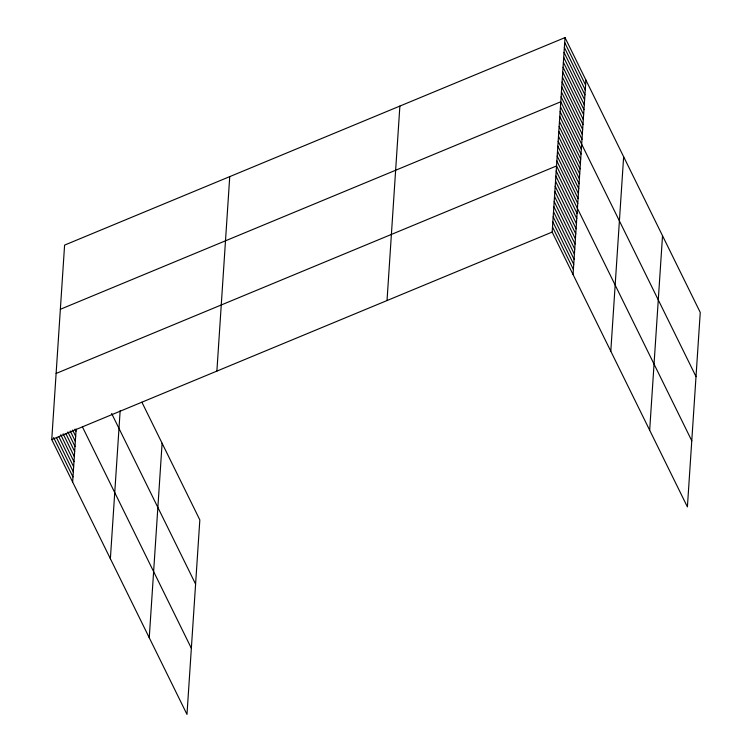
<?xml version="1.0" encoding="UTF-8"?>
<svg xmlns="http://www.w3.org/2000/svg" width="752" height="752" viewBox="0 0 752 752"><rect width="100%" height="100%" fill="white"/><g stroke="black" fill="none" stroke-linecap="round" stroke-linejoin="round"><path stroke-width="1.13" d="M141.902 402.217L199.835 519.933L186.985 714.4L51.747 439.572L64.597 245.105L565.015 37.6L700.253 312.428L687.403 506.895L552.165 232.067L565.015 37.6M72.643 482.041L76.14 429.148M110.375 558.717L120.16 410.658M149.253 637.724L162.103 443.257M216.886 371.093L229.736 176.626M387.026 300.537L399.876 106.079M573.062 274.536L585.911 80.069M610.793 351.212L623.643 156.745M649.672 430.219L662.521 235.752M60.357 309.279L560.776 101.774L696.014 376.602M56.118 373.453L556.536 165.948L691.774 440.775M51.747 439.572L552.165 232.067M564.686 42.535L585.592 85.004M564.367 47.47L585.263 89.939M564.038 52.405L584.934 94.874M563.709 57.349L584.614 99.819M563.389 62.284L584.285 104.754M563.06 67.219L583.956 109.689M562.731 72.154L583.627 114.624M562.411 77.089L583.308 119.559M562.082 82.024L582.979 124.494M561.753 86.959L582.65 129.429M561.424 91.904L582.33 134.373M561.105 96.839L582.001 139.308M560.447 106.709L581.352 149.178M560.127 111.644L581.023 154.113M559.798 116.579L580.694 159.048M559.469 121.514L580.365 163.992M559.15 126.458L580.046 168.927M558.821 131.393L579.717 173.862M558.492 136.328L579.388 178.797M558.163 141.263L579.068 183.732M557.843 146.198L578.739 188.667M557.514 151.133L578.41 193.602M557.185 156.068L578.091 198.547M556.865 161.013L577.762 203.482M556.198 171.033L577.094 213.502M555.869 176.118L576.765 218.588M555.531 181.204L576.427 223.673M555.192 186.289L576.088 228.758M554.854 191.375L575.75 233.844M554.525 196.46L575.421 238.929M554.186 201.545L575.083 244.015M553.848 206.631L574.744 249.1M553.51 211.716L574.406 254.185M553.181 216.802L574.077 259.271M552.842 221.887L573.738 264.356M552.504 226.972L573.4 269.451M111.634 413.487L195.595 584.107M82.41 426.873L191.356 648.28M74.984 429.11L76.008 431.178M72.615 430.05L75.67 436.263M70.237 430.99L75.332 441.349M67.868 431.93L75.003 446.434M65.997 433.913L74.664 451.52M63.112 433.819L74.326 456.605M60.743 434.759L73.987 461.69M58.872 436.743L73.658 466.776M56.503 437.683L73.32 471.871M53.618 437.589L72.982 476.956"/></g></svg>
